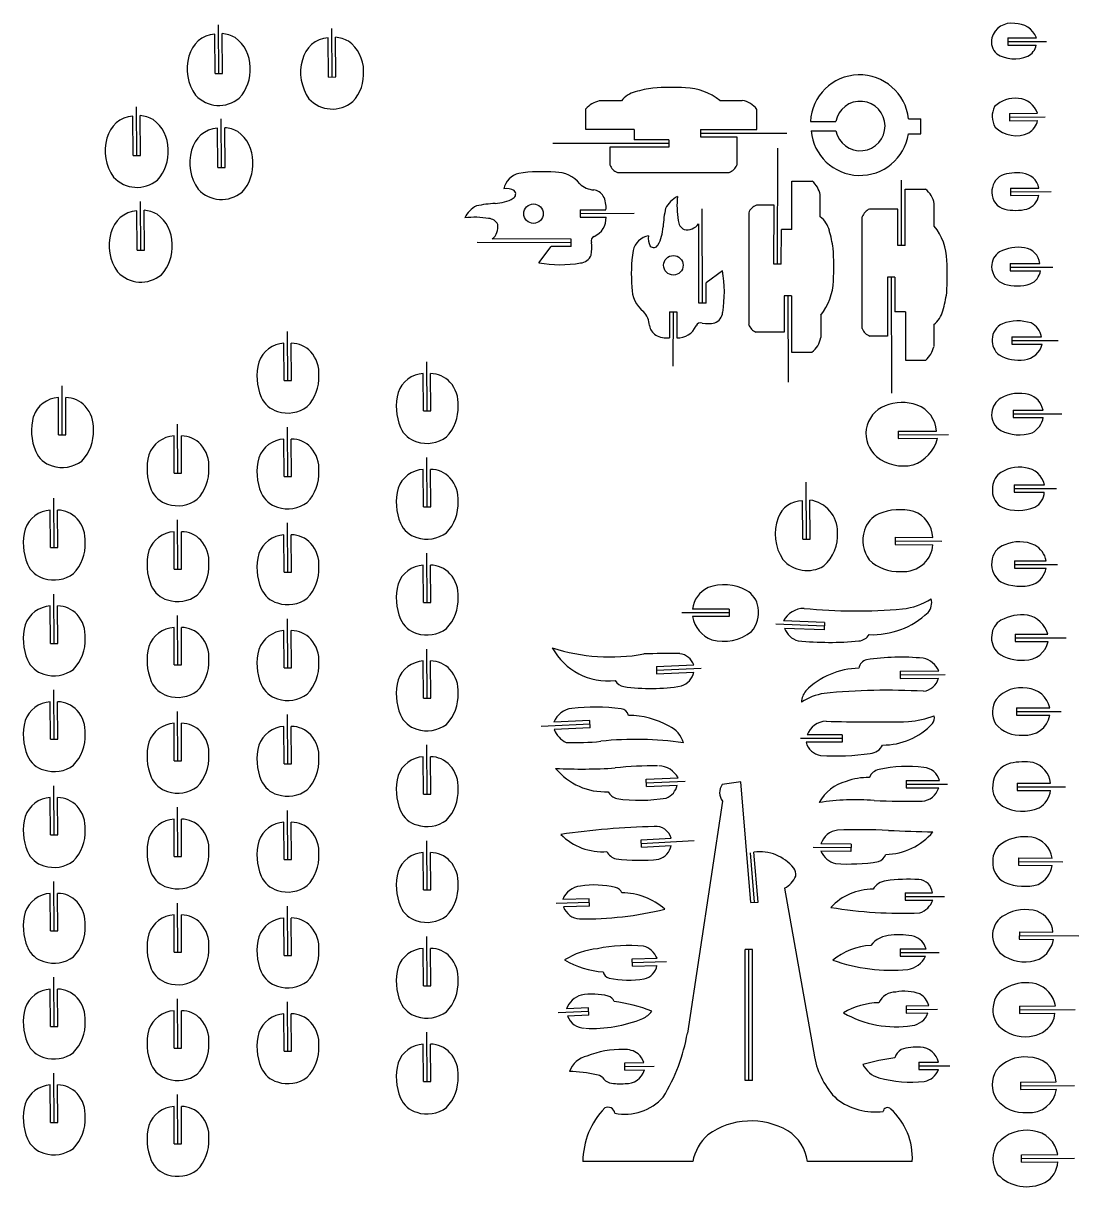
# Model space of a CAD drawing. Extents: x -2175 to 317, y -52 to 884.
# Drawn here: x -2175 to -1550, y -48 to 641 of the extents above; entities that cross this region are included whole.
import ezdxf

# ---------------------------------------------------------------- set-up
doc = ezdxf.new("R2010")
doc.units = 0
doc.header["$MEASUREMENT"] = 0
doc.layers.add('1', color=7, linetype='Continuous')
doc.layers.add('TRACE', color=7, linetype='Continuous')

msp = doc.modelspace()

# ---------------------------------------------------------------- linework, layer by layer
at = {"layer": '1', "color": 12, "linetype": 'Continuous'}
for p, q in [((-2061.87, 611.06), (-2062.02, 634.32)), ((-2059.7, 611.07), (-2059.89, 639.87)), ((-2057.53, 611.09), (-2057.68, 634.63)), ((-1992.53, 608.93), (-1992.72, 637.73)), ((-1994.7, 608.92), (-1994.85, 632.18)), ((-1990.36, 608.95), (-1990.51, 632.49)), ((-1592.29, 632.14), (-1575.39, 632.2)), ((-1592.29, 632.14), (-1592.27, 627.8)), ((-1592.28, 629.97), (-1569.35, 630.05)), ((-1592.27, 627.8), (-1575.46, 627.86)), ((-2061.87, 611.06), (-2057.53, 611.09)), ((-1994.7, 608.92), (-1990.36, 608.95)), ((-2108.25, 562.52), (-2108.44, 591.32)), ((-2106.08, 562.54), (-2106.23, 586.08)), ((-1591.35, 587.37), (-1574.83, 587.44)), ((-1591.35, 587.37), (-1591.33, 583.03)), ((-2110.42, 562.51), (-2110.57, 585.77)), ((-2058.11, 555.36), (-2058.29, 584.15)), ((-1591.34, 585.2), (-1570.16, 585.3)), ((-1591.33, 583.03), (-1574.69, 583.1)), ((-2060.28, 555.35), (-2060.43, 578.61)), ((-2055.94, 555.37), (-2056.09, 578.92)), ((-1774.34, 577.8), (-1740.93, 577.84)), ((-1774.34, 575.63), (-1723.21, 575.68)), ((-1774.34, 573.46), (-1752.76, 573.48)), ((-1793.06, 569.53), (-1861.87, 569.62)), ((-1793.06, 567.36), (-1828.03, 567.4)), ((-1793.06, 571.7), (-1813.69, 571.73)), ((-1728.67, 498.03), (-1728.59, 566.84)), ((-2110.42, 562.51), (-2106.08, 562.54)), ((-2060.28, 555.35), (-2055.94, 555.37)), ((-1655.32, 509.16), (-1655.28, 547.88)), ((-1653.15, 509.16), (-1653.12, 542.57)), ((-1590.82, 543.18), (-1574, 543.19)), ((-1590.82, 543.18), (-1590.82, 538.84)), ((-1590.82, 541.01), (-1566.66, 541.03)), ((-1590.82, 538.84), (-1573.88, 538.85)), ((-2105.86, 506.41), (-2106.05, 535.2)), ((-1773.13, 475.03), (-1773.3, 530.77)), ((-1730.84, 498.03), (-1730.8, 533)), ((-1657.49, 509.16), (-1657.47, 530.74)), ((-2108.03, 506.4), (-2108.18, 529.66)), ((-2103.69, 506.42), (-2103.85, 529.97)), ((-1845.62, 530.2), (-1830.33, 530.28)), ((-1845.61, 528.03), (-1813.56, 528.21)), ((-1845.61, 525.86), (-1830.3, 525.94)), ((-1775.3, 475.02), (-1775.44, 521.89)), ((-1726.5, 498.03), (-1726.48, 518.66)), ((-1850.89, 510.67), (-1906.63, 510.85)), ((-1850.88, 512.84), (-1897.75, 512.99)), ((-2108.03, 506.4), (-2103.69, 506.42)), ((-1850.89, 508.5), (-1862.88, 508.54)), ((-1653.15, 509.16), (-1657.49, 509.16)), ((-1726.5, 498.03), (-1730.84, 498.03)), ((-1590.96, 498.48), (-1573.38, 498.48)), ((-1590.96, 498.48), (-1590.96, 494.14)), ((-1590.96, 496.31), (-1565.6, 496.31)), ((-1659.25, 490.44), (-1663.59, 490.44)), ((-1663.59, 490.44), (-1663.55, 455.47)), ((-1661.42, 490.44), (-1661.33, 421.62)), ((-1659.25, 490.44), (-1659.23, 469.81)), ((-1590.96, 494.14), (-1573.02, 494.14)), ((-1770.96, 475.03), (-1770.99, 487.01)), ((-1720.4, 479.31), (-1724.74, 479.31)), ((-1724.74, 479.31), (-1724.72, 457.73)), ((-1722.57, 479.31), (-1722.52, 428.18)), ((-1720.4, 479.31), (-1720.37, 445.9)), ((-1792.65, 469.76), (-1792.74, 454.46)), ((-1792.65, 469.75), (-1788.31, 469.75)), ((-1790.48, 469.75), (-1790.66, 437.7)), ((-1788.31, 469.75), (-1788.4, 454.43)), ((-1770.96, 475.03), (-1775.3, 475.03)), ((-2018.78, 429.11), (-2018.89, 458.27)), ((-1589.97, 454.99), (-1572.46, 455.02)), ((-1589.97, 454.99), (-1589.96, 450.65)), ((-2020.95, 429.11), (-2021.03, 451.25)), ((-2016.61, 429.11), (-2016.69, 451.24)), ((-1589.96, 452.82), (-1562.61, 452.86)), ((-1589.96, 450.65), (-1572.08, 450.68)), ((-1936.33, 411.14), (-1936.43, 440.29)), ((-2020.95, 429.11), (-2016.61, 429.11)), ((-1938.5, 411.14), (-1938.58, 433.27)), ((-1934.16, 411.14), (-1934.24, 433.26)), ((-2152.32, 396.9), (-2152.43, 426.05)), ((-2154.49, 396.9), (-2154.57, 419.03)), ((-2150.15, 396.9), (-2150.23, 419.02)), ((-1938.5, 411.14), (-1934.16, 411.14)), ((-1589.24, 411.58), (-1571.48, 411.62)), ((-1589.24, 411.58), (-1589.23, 407.24)), ((-1589.24, 409.41), (-1560.4, 409.47)), ((-1589.23, 407.24), (-1571.33, 407.28)), ((-2083.91, 374.19), (-2084.02, 403.35)), ((-2018.78, 372.36), (-2018.89, 401.52)), ((-2154.49, 396.9), (-2150.15, 396.9)), ((-2086.08, 374.19), (-2086.16, 396.32)), ((-2081.74, 374.19), (-2081.82, 396.32)), ((-2020.95, 372.36), (-2021.03, 394.5)), ((-2016.61, 372.36), (-2016.69, 394.49)), ((-1657.37, 399.12), (-1634.58, 399.23)), ((-1657.37, 399.12), (-1657.35, 394.78)), ((-1657.36, 396.95), (-1627.57, 397.1)), ((-1657.35, 394.78), (-1634.02, 394.9)), ((-1936.33, 354.39), (-1936.43, 383.54)), ((-2086.08, 374.19), (-2081.74, 374.19)), ((-2020.95, 372.36), (-2016.61, 372.36)), ((-1938.5, 354.39), (-1938.58, 376.52)), ((-1934.16, 354.39), (-1934.24, 376.51)), ((-1711.62, 335.13), (-1711.79, 368.97)), ((-1588.5, 367.39), (-1570.54, 367.43)), ((-1588.5, 367.39), (-1588.49, 363.05)), ((-2157.2, 330.2), (-2157.3, 359.36)), ((-1588.49, 365.22), (-1563.52, 365.27)), ((-1588.49, 363.05), (-1570.74, 363.09)), ((-2159.37, 330.2), (-2159.45, 352.33)), ((-2155.03, 330.2), (-2155.11, 352.33)), ((-1938.5, 354.39), (-1934.16, 354.39)), ((-1713.79, 335.12), (-1713.9, 357.85)), ((-1709.45, 335.15), (-1709.57, 358.35)), ((-2083.91, 317.44), (-2084.02, 346.6)), ((-2018.78, 315.62), (-2018.89, 344.77)), ((-2086.08, 317.44), (-2086.16, 339.57)), ((-2081.74, 317.44), (-2081.82, 339.57)), ((-2020.95, 315.62), (-2021.03, 337.75)), ((-2016.61, 315.62), (-2016.69, 337.74)), ((-1713.79, 335.12), (-1709.45, 335.15)), ((-1658.97, 336.29), (-1658.98, 331.95)), ((-1658.98, 331.95), (-1636.85, 331.9)), ((-1658.97, 336.29), (-1636.82, 336.24)), ((-1658.97, 334.12), (-1631.41, 334.06)), ((-2159.37, 330.2), (-2155.03, 330.2)), ((-1936.33, 297.64), (-1936.43, 326.79)), ((-2086.08, 317.44), (-2081.74, 317.44)), ((-1938.5, 297.64), (-1938.58, 319.77)), ((-1934.16, 297.64), (-1934.24, 319.76)), ((-1588.37, 322.35), (-1569.62, 322.33)), ((-1588.37, 322.35), (-1588.37, 318.01)), ((-1588.37, 320.18), (-1562.93, 320.16)), ((-1588.37, 318.01), (-1569.63, 317.99)), ((-2020.95, 315.62), (-2016.61, 315.62)), ((-2157.2, 273.45), (-2157.3, 302.61)), ((-1938.5, 297.64), (-1934.16, 297.64)), ((-2159.37, 273.45), (-2159.45, 295.58)), ((-2155.03, 273.45), (-2155.11, 295.58)), ((-2083.91, 260.69), (-2084.02, 289.85)), ((-1757.39, 291.48), (-1785.37, 291.53)), ((-1757.39, 293.65), (-1779.12, 293.69)), ((-1757.39, 293.65), (-1757.4, 289.31)), ((-2086.08, 260.69), (-2086.16, 282.82)), ((-2081.74, 260.69), (-2081.82, 282.82)), ((-2018.78, 258.87), (-2018.89, 288.02)), ((-1757.4, 289.31), (-1779.11, 289.35)), ((-1700.99, 283.53), (-1729.78, 284.73)), ((-1700.89, 285.7), (-1725.11, 286.7)), ((-1700.89, 285.7), (-1701.08, 281.36)), ((-2020.95, 258.87), (-2021.03, 281)), ((-2016.61, 258.87), (-2016.69, 280.99)), ((-1701.08, 281.36), (-1724.54, 282.34)), ((-1587.98, 278.95), (-1568.7, 278.93)), ((-1587.98, 278.95), (-1587.98, 274.61)), ((-1587.98, 276.78), (-1557.7, 276.75)), ((-2159.37, 273.45), (-2155.03, 273.45)), ((-1936.33, 240.89), (-1936.43, 270.04)), ((-1587.98, 274.61), (-1568.48, 274.59)), ((-1938.5, 240.89), (-1938.58, 263.02)), ((-1934.16, 240.89), (-1934.24, 263.01)), ((-2086.08, 260.69), (-2081.74, 260.69)), ((-2020.95, 258.87), (-2016.61, 258.87)), ((-1800.51, 259.8), (-1778.39, 260.67)), ((-1800.51, 259.8), (-1800.34, 255.46)), ((-1800.42, 257.63), (-1774.01, 258.66)), ((-1800.34, 255.46), (-1778.21, 256.33)), ((-1656.09, 257.06), (-1633.18, 257.12)), ((-1656.09, 257.06), (-1656.08, 252.72)), ((-1656.09, 254.89), (-1629.4, 254.96)), ((-1656.08, 252.72), (-1633.35, 252.78)), ((-2157.2, 216.7), (-2157.3, 245.86)), ((-2159.37, 216.7), (-2159.45, 238.83)), ((-2155.03, 216.7), (-2155.11, 238.83)), ((-1938.5, 240.89), (-1934.16, 240.89)), ((-1587.17, 235.25), (-1567.47, 235.24)), ((-1587.17, 235.25), (-1587.17, 230.91)), ((-2083.91, 203.94), (-2084.02, 233.1)), ((-2018.78, 202.12), (-2018.89, 231.27)), ((-1839.87, 227.71), (-1861.18, 226.69)), ((-1839.66, 223.37), (-1839.87, 227.71)), ((-1587.17, 233.08), (-1560.83, 233.07)), ((-1587.17, 230.91), (-1567.46, 230.9)), ((-2086.08, 203.94), (-2086.16, 226.07)), ((-2081.74, 203.94), (-2081.82, 226.07)), ((-2020.95, 202.12), (-2021.03, 224.25)), ((-2016.61, 202.12), (-2016.69, 224.24)), ((-1839.77, 225.54), (-1868.65, 224.16)), ((-1839.66, 223.37), (-1860.93, 222.36)), ((-2159.37, 216.7), (-2155.03, 216.7)), ((-1690.52, 217), (-1715.09, 217.04)), ((-1690.53, 214.83), (-1711.76, 214.86)), ((-1690.52, 219.17), (-1711.21, 219.2)), ((-1690.52, 219.17), (-1690.53, 214.83)), ((-1936.33, 184.14), (-1936.43, 213.29)), ((-2086.08, 203.94), (-2081.74, 203.94)), ((-2020.95, 202.12), (-2016.61, 202.12)), ((-1938.5, 184.14), (-1938.58, 206.27)), ((-1934.16, 184.14), (-1934.24, 206.26)), ((-1806.59, 192.99), (-1787.58, 193.76)), ((-1806.42, 188.65), (-1806.59, 192.99)), ((-2157.2, 159.95), (-2157.3, 189.11)), ((-1806.51, 190.82), (-1783.53, 191.75)), ((-1806.42, 188.65), (-1788.14, 189.39)), ((-1744.61, 119.87), (-1750.45, 191.44)), ((-1652.59, 192.12), (-1632.8, 192.12)), ((-1652.59, 192.12), (-1652.59, 187.78)), ((-1652.59, 189.95), (-1628.02, 189.95)), ((-1652.59, 187.78), (-1633.26, 187.78)), ((-1586.78, 190.57), (-1566.97, 190.58)), ((-1586.78, 190.57), (-1586.78, 186.23)), ((-1586.78, 188.4), (-1558.09, 188.42)), ((-1586.78, 186.23), (-1567, 186.24)), ((-2159.37, 159.95), (-2159.45, 182.08)), ((-2155.03, 159.95), (-2155.11, 182.08)), ((-1938.5, 184.14), (-1934.16, 184.14)), ((-2083.91, 147.19), (-2084.02, 176.35)), ((-2018.78, 145.37), (-2018.89, 174.52)), ((-2086.08, 147.19), (-2086.16, 169.32)), ((-2081.74, 147.19), (-2081.82, 169.32)), ((-2020.95, 145.37), (-2021.03, 167.5)), ((-2016.61, 145.37), (-2016.69, 167.49)), ((-2159.37, 159.95), (-2155.03, 159.95)), ((-1936.33, 127.39), (-1936.43, 156.54)), ((-1809.57, 156.96), (-1791.74, 158.01)), ((-1809.32, 152.62), (-1809.57, 156.96)), ((-1809.44, 154.79), (-1778.02, 156.65)), ((-1809.32, 152.62), (-1791.65, 153.67)), ((-1685.22, 152.32), (-1707.67, 152.54)), ((-1685.2, 154.49), (-1703.05, 154.66)), ((-1685.2, 154.49), (-1685.24, 150.15)), ((-2086.08, 147.19), (-2081.74, 147.19)), ((-2020.95, 145.37), (-2016.61, 145.37)), ((-1938.5, 127.39), (-1938.58, 149.52)), ((-1934.16, 127.39), (-1934.24, 149.51)), ((-1740.29, 120.22), (-1742.7, 149.79)), ((-1685.24, 150.15), (-1703, 150.32)), ((-1586, 146.38), (-1586.04, 142.04)), ((-1586, 146.38), (-1566.14, 146.19)), ((-1586.04, 142.04), (-1566.09, 141.85)), ((-1586.02, 144.21), (-1559.68, 143.97)), ((-2157.2, 103.2), (-2157.3, 132.36)), ((-2159.37, 103.2), (-2159.45, 125.33)), ((-2155.03, 103.2), (-2155.11, 125.33)), ((-1938.5, 127.39), (-1934.16, 127.39)), ((-1653.06, 125.73), (-1637.04, 125.74)), ((-1653.06, 125.73), (-1653.05, 121.39)), ((-2083.91, 90.44), (-2084.02, 119.6)), ((-2018.78, 88.62), (-2018.89, 117.77)), ((-1840.21, 119.87), (-1859.81, 119.37)), ((-1840.27, 122.04), (-1855.97, 121.64)), ((-1840.16, 117.7), (-1855.47, 117.31)), ((-1840.16, 117.7), (-1840.27, 122.04)), ((-1744.61, 119.87), (-1740.29, 120.22)), ((-1653.05, 123.56), (-1629.81, 123.58)), ((-1653.05, 121.39), (-1636.85, 121.4)), ((-2086.08, 90.44), (-2086.16, 112.58)), ((-2081.74, 90.44), (-2081.82, 112.57)), ((-2020.95, 88.62), (-2021.03, 110.75)), ((-2016.61, 88.62), (-2016.69, 110.74)), ((-2159.37, 103.2), (-2155.03, 103.2)), ((-1936.33, 70.64), (-1936.43, 99.79)), ((-1585.52, 102.57), (-1585.56, 98.23)), ((-1585.56, 98.23), (-1565.37, 98.06)), ((-1585.54, 100.4), (-1550.35, 100.1)), ((-1585.52, 102.57), (-1565.62, 102.4)), ((-2086.08, 90.44), (-2081.74, 90.44)), ((-1938.5, 70.64), (-1938.58, 92.77)), ((-1934.16, 70.64), (-1934.24, 92.76)), ((-1747.86, 14.57), (-1747.86, 92.16)), ((-1743.52, 92.16), (-1747.86, 92.16)), ((-1743.52, 14.57), (-1743.52, 92.16)), ((-1656.03, 92.5), (-1640.8, 92.48)), ((-1656.03, 92.5), (-1656.03, 88.16)), ((-1656.03, 90.33), (-1632.99, 90.3)), ((-2020.95, 88.62), (-2016.61, 88.62)), ((-1814.82, 86.57), (-1800.11, 86.96)), ((-1814.7, 82.23), (-1814.82, 86.57)), ((-1814.76, 84.4), (-1794.41, 84.94)), ((-1656.03, 88.16), (-1641.14, 88.14)), ((-1814.7, 82.23), (-1800.14, 82.61)), ((-2157.2, 46.45), (-2157.3, 75.61)), ((-1938.5, 70.64), (-1934.16, 70.64)), ((-2159.37, 46.45), (-2159.45, 68.58)), ((-2155.03, 46.45), (-2155.11, 68.58)), ((-2083.91, 33.69), (-2084.02, 62.85)), ((-2086.08, 33.69), (-2086.16, 55.83)), ((-2081.74, 33.69), (-2081.82, 55.82)), ((-2018.78, 31.87), (-2018.89, 61.02)), ((-1840.51, 55.37), (-1858.68, 54.56)), ((-1840.61, 57.54), (-1853.71, 56.95)), ((-1840.41, 53.21), (-1840.61, 57.54)), ((-1652.59, 58.8), (-1639.09, 58.86)), ((-1652.59, 58.8), (-1652.57, 54.46)), ((-1652.58, 56.63), (-1634.05, 56.71)), ((-1585.34, 58.61), (-1564.1, 58.64)), ((-1585.34, 58.61), (-1585.34, 54.27)), ((-1585.34, 56.44), (-1552.38, 56.48)), ((-2020.95, 31.87), (-2021.03, 54)), ((-2016.61, 31.87), (-2016.69, 53.99)), ((-1840.41, 53.21), (-1853.07, 52.64)), ((-1652.57, 54.46), (-1639.68, 54.51)), ((-1585.34, 54.27), (-1564.58, 54.3)), ((-2159.37, 46.45), (-2155.03, 46.45)), ((-1936.33, 13.89), (-1936.43, 43.04)), ((-1938.5, 13.89), (-1938.58, 36.02)), ((-1934.16, 13.89), (-1934.24, 36.01)), ((-2086.08, 33.69), (-2081.74, 33.69)), ((-2020.95, 31.87), (-2016.61, 31.87)), ((-1819.1, 25.02), (-1807.97, 25.05)), ((-1819.09, 20.68), (-1819.1, 25.02)), ((-1819.09, 22.85), (-1801.73, 22.89)), ((-1819.09, 20.68), (-1807.53, 20.71)), ((-1645.01, 25.27), (-1633.34, 25.31)), ((-1645.01, 25.27), (-1645, 20.93)), ((-1645.01, 23.1), (-1626.77, 23.16)), ((-1645, 20.93), (-1633.45, 20.97)), ((-2157.2, -10.3), (-2157.3, 18.86)), ((-1743.52, 14.57), (-1747.86, 14.57)), ((-2159.37, -10.3), (-2159.45, 11.83)), ((-2155.03, -10.3), (-2155.11, 11.83)), ((-1584.85, 13.58), (-1563.65, 13.67)), ((-1584.85, 13.58), (-1584.83, 9.24)), ((-1584.84, 11.41), (-1552.8, 11.54)), ((-1584.83, 9.24), (-1563.45, 9.33)), ((-2083.91, -23.06), (-2084.02, 6.1)), ((-2086.08, -23.06), (-2086.16, -0.92)), ((-2081.74, -23.06), (-2081.82, -0.93)), ((-2159.37, -10.3), (-2155.03, -10.3)), ((-2086.08, -23.06), (-2081.74, -23.06)), ((-1584.21, -29.47), (-1562.75, -29.4)), ((-1584.2, -33.81), (-1584.21, -29.47)), ((-1584.21, -31.64), (-1552.88, -31.54)), ((-1584.2, -33.81), (-1562.81, -33.74))]:
    msp.add_line(p, q, dxfattribs=at)
at = {"layer": '1', "color": 3, "linetype": 'Continuous'}
for p, q in [((-2056.83, 634.55), (-2056.83, 634.55)), ((-2105.38, 586), (-2105.38, 586)), ((-2055.24, 578.84), (-2055.24, 578.84)), ((-1720.29, 518.66), (-1720.29, 547.2)), ((-1720.29, 547.2), (-1708.14, 547.2)), ((-1655.28, 547.88), (-1655.28, 547.88)), ((-1703.44, 526.21), (-1703.44, 539.27)), ((-1653.12, 542.57), (-1641.18, 542.57)), ((-1730.8, 533), (-1741.23, 533)), ((-1657.47, 530.74), (-1674.26, 530.74)), ((-1635.92, 520.62), (-1635.92, 533.88)), ((-2102.99, 529.89), (-2102.99, 529.89)), ((-1745.82, 528.5), (-1745.82, 462.34)), ((-1678.57, 459.97), (-1678.57, 526.13)), ((-1720.29, 518.66), (-1726.48, 518.66)), ((-1761.41, 494.2), (-1770.99, 487.01)), ((-1653.04, 469.81), (-1659.23, 469.81)), ((-1653.04, 469.81), (-1653.04, 441.27)), ((-1703.17, 467.85), (-1703.17, 454.59)), ((-1636.19, 462.26), (-1636.19, 449.2)), ((-1724.72, 457.73), (-1741.51, 457.73)), ((-1663.55, 455.47), (-1673.97, 455.47)), ((-1793.52, 454.41), (-1793.52, 454.41)), ((-1720.37, 445.9), (-1708.43, 445.9)), ((-1653.04, 441.27), (-1640.89, 441.27)), ((-1636.88, 331.22), (-1636.88, 331.22)), ((-1750.45, 191.44), (-1761.47, 189.76)), ((-1761.32, 179.96), (-1782.1, 42.61)), ((-1742.45, 120.04), (-1744.84, 149.42)), ((-1742.28, 149.84), (-1742.28, 149.84)), ((-1724.52, 128.41), (-1706.86, 28.5)), ((-1745.69, 14.57), (-1745.69, 92.16)), ((-1718.11, 92.16), (-1718.11, 92.16)), ((-1778.95, -33.55), (-1844.01, -33.55)), ((-1648.91, -33.55), (-1710.96, -33.55))]:
    msp.add_line(p, q, dxfattribs=at)
msp.add_circle((-1790.42, 497.41), 5.76, dxfattribs=at)
for centre, radius, start, end in [((-2060.8, 617.38), 16.98, 94.13365, 166.77615), ((-2058.95, 616.77), 17.91, 60.07136, 85.95712), ((-2062.84, 614.68), 21.79, 0.11681, 53.90852), ((-2051.3, 613.81), 27.08, 164.00211, 215.19978), ((-2065.59, 613.11), 24.58, 317.42171, 3.77364), ((-2059.55, 610.96), 18.85, 222.60789, 309.79761), ((-2107.5, 568.22), 17.91, 60.07136, 85.95712), ((-2109.35, 568.83), 16.98, 94.13365, 166.77615), ((-2111.4, 566.13), 21.79, 0.11681, 53.90852), ((-2099.85, 565.26), 27.08, 164.00211, 215.19978), ((-2059.2, 561.67), 16.98, 94.13365, 166.77615), ((-2057.35, 561.05), 17.91, 60.07136, 85.95712), ((-2061.25, 558.97), 21.79, 0.11681, 53.90852), ((-2114.14, 564.56), 24.58, 317.42171, 3.77364), ((-2049.71, 558.09), 27.08, 164.00211, 215.19978), ((-2063.99, 557.39), 24.58, 317.42171, 3.77364), ((-2108.1, 562.41), 18.85, 222.60789, 309.79761), ((-1717.79, 536.13), 14.69, 12.34898, 48.93834), ((-2057.96, 555.25), 18.85, 222.60789, 309.79761), ((-1780.43, 523.33), 16.6, 117.07085, 151.91138), ((-1736.04, 532.54), 52.25, 173.87098, 189.45647), ((-1649.16, 531.79), 13.41, 8.94521, 53.46894), ((-1703.24, 513.3), 93.56, 168.9995, 175.81122), ((-1738.78, 525.9), 7.51, 109.02389, 159.71901), ((-1670.57, 522.98), 8.6, 115.39321, 158.51928), ((-2106.96, 512.72), 16.98, 94.13365, 166.77615), ((-2105.11, 512.1), 17.91, 60.07136, 85.95712), ((-2109.01, 510.02), 21.79, 0.11681, 53.90852), ((-1781.17, 524.25), 6.41, 182.61966, 242.7248), ((-1712.98, 514.1), 15.42, 14.4959, 51.75492), ((-1819.43, 520.7), 22.89, 330.33505, 358.58567), ((-1782.61, 527.59), 9.16, 260.58592, 321.50462), ((-1783.28, 493.99), 88.53, 8.75129, 15.71171), ((-1662.73, 499.16), 34.35, 1.80388, 38.66896), ((-2097.46, 509.14), 27.08, 164.00211, 215.19978), ((-2111.75, 508.45), 24.58, 317.42171, 3.77364), ((-1802.74, 503.28), 11.9, 101.49487, 166.16685), ((-1795.83, 513.22), 9.44, 169.47456, 208.17628), ((-1718.31, 492.03), 97.02, 171.64257, 184.47446), ((-1802.09, 510.92), 2.99, 226.45763, 328.65506), ((-1857.68, 496.82), 162.25, 356.96417, 3.76065), ((-1790.42, 491.65), 162.25, 356.23935, 3.03583), ((-2105.71, 506.3), 18.85, 222.60789, 309.79761), ((-1829.84, 481.36), 69.63, 350.2051, 10.62518), ((-1795.97, 484.62), 19.06, 180.47441, 230.31143), ((-1729.98, 489.31), 34.35, 321.33104, 358.19612), ((-1716.03, 494.48), 88.53, 344.28828, 351.24871), ((-1817.05, 461.18), 12.5, 2.30495, 44.55243), ((-1768.8, 470.31), 7.61, 292.29111, 353.9691), ((-1645.73, 474.36), 15.42, 308.24508, 345.5041), ((-1774.33, 460.32), 2.94, 70.46036, 155.35979), ((-1770.12, 483.15), 20.32, 260.86636, 281.96249), ((-1737.83, 465.49), 8.6, 201.48072, 244.60679), ((-1796.46, 462.99), 8.2, 189.15313, 237.35561), ((-1794.05, 469.14), 14.74, 242.36171, 275.11036), ((-1787.69, 465.98), 11.57, 266.48384, 337.41699), ((-1671.52, 462.57), 7.51, 200.28099, 250.97611), ((-2020.07, 434.41), 16.86, 93.26619, 160.33399), ((-2016.65, 435.76), 15.48, 42.18741, 90.14138), ((-1716.42, 456.67), 13.41, 306.53106, 351.05479), ((-1650.53, 452.34), 14.69, 311.06166, 347.65102), ((-2018.98, 433.63), 18.63, 355.35423, 42.2341), ((-2004.58, 431.8), 32.45, 165.20385, 202.68653), ((-2024.78, 430.74), 24.41, 315.68528, 3.25267), ((-1937.62, 416.43), 16.86, 93.26619, 160.33399), ((-1934.2, 417.78), 15.48, 42.18741, 90.14138), ((-1936.52, 415.66), 18.63, 355.35423, 42.2341), ((-1922.12, 413.82), 32.45, 165.20385, 202.68653), ((-2153.61, 402.19), 16.86, 93.26619, 160.33399), ((-2150.19, 403.54), 15.48, 42.18741, 90.14138), ((-2152.52, 401.42), 18.63, 355.35423, 42.2341), ((-2020.87, 425.19), 14.87, 203.39379, 254.53552), ((-2018.78, 428.98), 19.11, 251.54115, 306.85554), ((-1942.33, 412.76), 24.41, 315.68528, 3.25267), ((-2138.12, 399.58), 32.45, 165.20385, 202.68653), ((-2158.32, 398.52), 24.41, 315.68528, 3.25267), ((-1938.41, 407.21), 14.87, 203.39379, 254.53552), ((-2085.2, 379.49), 16.86, 93.26619, 160.33399), ((-2081.79, 380.84), 15.48, 42.18741, 90.14138), ((-2020.07, 377.66), 16.86, 93.26619, 160.33399), ((-2016.65, 379.01), 15.48, 42.18741, 90.14138), ((-1936.33, 411), 19.11, 251.54115, 306.85554), ((-2154.41, 392.97), 14.87, 203.39379, 254.53552), ((-2084.11, 378.71), 18.63, 355.35423, 42.2341), ((-2018.98, 376.89), 18.63, 355.35423, 42.2341), ((-2152.32, 396.76), 19.11, 251.54115, 306.85554), ((-2069.71, 376.87), 32.45, 165.20385, 202.68653), ((-2004.58, 375.05), 32.45, 165.20385, 202.68653), ((-2089.91, 375.82), 24.41, 315.68528, 3.25267), ((-2024.78, 373.99), 24.41, 315.68528, 3.25267), ((-1937.62, 359.68), 16.86, 93.26619, 160.33399), ((-1934.2, 361.03), 15.48, 42.18741, 90.14138), ((-1922.12, 357.07), 32.45, 165.20385, 202.68653), ((-1936.52, 358.91), 18.63, 355.35423, 42.2341), ((-2086, 370.26), 14.87, 203.39379, 254.53552), ((-2083.91, 374.06), 19.11, 251.54115, 306.85554), ((-2020.87, 368.44), 14.87, 203.39379, 254.53552), ((-2158.49, 335.5), 16.86, 93.26619, 160.33399), ((-2155.07, 336.85), 15.48, 42.18741, 90.14138), ((-2018.78, 372.23), 19.11, 251.54115, 306.85554), ((-1942.33, 356.01), 24.41, 315.68528, 3.25267), ((-1656.29, 320.18), 32.45, 75.20385, 112.68653), ((-1653.68, 335.68), 16.86, 1.91892, 70.33399), ((-2157.4, 334.72), 18.63, 355.35423, 42.2341), ((-1662.9, 336.47), 14.87, 113.39379, 164.53552), ((-2142.99, 332.88), 32.45, 165.20385, 202.68653), ((-2085.2, 322.74), 16.86, 93.26619, 160.33399), ((-2081.79, 324.09), 15.48, 42.18741, 90.14138), ((-2020.07, 320.91), 16.86, 93.26619, 160.33399), ((-2016.65, 322.26), 15.48, 42.18741, 90.14138), ((-1938.41, 350.46), 14.87, 203.39379, 254.53552), ((-1936.33, 354.25), 19.11, 251.54115, 306.85554), ((-1659.11, 334.38), 19.11, 161.54115, 216.85554), ((-2163.2, 331.83), 24.41, 315.68528, 3.25267), ((-2084.11, 321.96), 18.63, 355.35423, 42.2341), ((-2018.98, 320.14), 18.63, 355.35423, 42.2341), ((-1652.32, 332.26), 15.48, 312.18741, 358.67507), ((-2069.71, 320.12), 32.45, 165.20385, 202.68653), ((-2004.58, 318.3), 32.45, 165.20385, 202.68653), ((-2159.28, 326.27), 14.87, 203.39379, 254.53552), ((-2089.91, 319.07), 24.41, 315.68528, 3.25267), ((-2024.78, 317.24), 24.41, 315.68528, 3.25267), ((-1937.62, 302.93), 16.86, 93.26619, 160.33399), ((-1934.2, 304.29), 15.48, 42.18741, 90.14138), ((-1657.35, 340.39), 24.41, 225.68528, 273.25267), ((-1654.45, 334.58), 18.63, 265.35423, 312.2341), ((-2157.2, 330.07), 19.11, 251.54115, 306.85554), ((-1936.52, 302.16), 18.63, 355.35423, 42.2341), ((-2086, 313.51), 14.87, 203.39379, 254.53552), ((-2020.87, 311.69), 14.87, 203.39379, 254.53552), ((-1922.12, 300.32), 32.45, 165.20385, 202.68653), ((-2083.91, 317.31), 19.11, 251.54115, 306.85554), ((-2018.78, 315.48), 19.11, 251.54115, 306.85554), ((-1942.33, 299.26), 24.41, 315.68528, 3.25267), ((-2158.49, 278.75), 16.86, 93.26619, 160.33399), ((-2155.07, 280.1), 15.48, 42.18741, 90.14138), ((-2157.4, 277.97), 18.63, 355.35423, 42.2341), ((-2142.99, 276.13), 32.45, 165.20385, 202.68653), ((-2085.2, 265.99), 16.86, 93.26619, 160.33399), ((-2081.79, 267.34), 15.48, 42.18741, 90.14138), ((-1938.41, 293.71), 14.87, 203.39379, 254.53552), ((-2163.2, 275.08), 24.41, 315.68528, 3.25267), ((-2084.11, 265.21), 18.63, 355.35423, 42.2341), ((-2020.07, 264.16), 16.86, 93.26619, 160.33399), ((-2016.65, 265.51), 15.48, 42.18741, 90.14138), ((-2018.98, 263.39), 18.63, 355.35423, 42.2341), ((-1936.33, 297.5), 19.11, 251.54115, 306.85554), ((-2069.71, 263.37), 32.45, 165.20385, 202.68653), ((-2004.58, 261.55), 32.45, 165.20385, 202.68653), ((-2159.28, 269.52), 14.87, 203.39379, 254.53552), ((-2089.91, 262.32), 24.41, 315.68528, 3.25267), ((-1937.62, 246.18), 16.86, 93.26619, 160.33399), ((-1934.2, 247.54), 15.48, 42.18741, 90.14138), ((-2157.2, 273.32), 19.11, 251.54115, 306.85554), ((-2024.78, 260.49), 24.41, 315.68528, 3.25267), ((-1936.52, 245.41), 18.63, 355.35423, 42.2341), ((-2086, 256.76), 14.87, 203.39379, 254.53552), ((-2020.87, 254.94), 14.87, 203.39379, 254.53552), ((-1922.12, 243.57), 32.45, 165.20385, 202.68653), ((-2083.91, 260.56), 19.11, 251.54115, 306.85554), ((-2018.78, 258.73), 19.11, 251.54115, 306.85554), ((-1942.33, 242.51), 24.41, 315.68528, 3.25267), ((-2158.49, 222), 16.86, 93.26619, 160.33399), ((-2155.07, 223.35), 15.48, 42.18741, 90.14138), ((-2142.99, 219.38), 32.45, 165.20385, 202.68653), ((-2157.4, 221.22), 18.63, 355.35423, 42.2341), ((-1938.41, 236.96), 14.87, 203.39379, 254.53552), ((-2085.2, 209.24), 16.86, 93.26619, 160.33399), ((-2081.79, 210.59), 15.48, 42.18741, 90.14138), ((-2084.11, 208.46), 18.63, 355.35423, 42.2341), ((-2020.07, 207.41), 16.86, 93.26619, 160.33399), ((-2016.65, 208.76), 15.48, 42.18741, 90.14138), ((-1936.33, 240.75), 19.11, 251.54115, 306.85554), ((-2163.2, 218.33), 24.41, 315.68528, 3.25267), ((-2069.71, 206.63), 32.45, 165.20385, 202.68653), ((-2018.98, 206.64), 18.63, 355.35423, 42.2341), ((-2159.28, 212.77), 14.87, 203.39379, 254.53552), ((-2089.91, 205.57), 24.41, 315.68528, 3.25267), ((-2004.58, 204.8), 32.45, 165.20385, 202.68653), ((-2157.2, 216.57), 19.11, 251.54115, 306.85554), ((-2024.78, 203.74), 24.41, 315.68528, 3.25267), ((-1937.62, 189.43), 16.86, 93.26619, 160.33399), ((-1934.2, 190.79), 15.48, 42.18741, 90.14138), ((-1936.52, 188.66), 18.63, 355.35423, 42.2341), ((-2086, 200.01), 14.87, 203.39379, 254.53552), ((-1922.12, 186.82), 32.45, 165.20385, 202.68653), ((-2083.91, 203.81), 19.11, 251.54115, 306.85554), ((-2020.87, 198.19), 14.87, 203.39379, 254.53552), ((-2018.78, 201.98), 19.11, 251.54115, 306.85554), ((-1942.33, 185.76), 24.41, 315.68528, 3.25267), ((-1755.02, 184.96), 8.04, 143.37488, 218.42311), ((-2158.49, 165.25), 16.86, 93.26619, 160.33399), ((-2155.07, 166.6), 15.48, 42.18741, 90.14138), ((-2157.4, 164.47), 18.63, 355.35423, 42.2341), ((-1938.41, 180.21), 14.87, 203.39379, 254.53552), ((-2142.99, 162.63), 32.45, 165.20385, 202.68653), ((-2085.2, 152.49), 16.86, 93.26619, 160.33399), ((-2081.79, 153.84), 15.48, 42.18741, 90.14138), ((-2020.07, 150.66), 16.86, 93.26619, 160.33399), ((-2016.65, 152.02), 15.48, 42.18741, 90.14138), ((-1936.33, 184), 19.11, 251.54115, 306.85554), ((-2163.2, 161.58), 24.41, 315.68528, 3.25267), ((-2084.11, 151.71), 18.63, 355.35423, 42.2341), ((-2018.98, 149.89), 18.63, 355.35423, 42.2341), ((-2069.71, 149.88), 32.45, 165.20385, 202.68653), ((-2004.58, 148.05), 32.45, 165.20385, 202.68653), ((-2159.28, 156.02), 14.87, 203.39379, 254.53552), ((-2089.91, 148.82), 24.41, 315.68528, 3.25267), ((-2024.78, 146.99), 24.41, 315.68528, 3.25267), ((-1937.62, 132.68), 16.86, 93.26619, 160.33399), ((-1934.2, 134.04), 15.48, 42.18741, 90.14138), ((-1739.4, 124), 26, 38.78776, 97.2754), ((-2157.2, 159.82), 19.11, 251.54115, 306.85554), ((-1922.12, 130.07), 32.45, 165.20385, 202.68653), ((-1936.52, 131.91), 18.63, 355.35423, 42.2341), ((-1723.5, 136.7), 5.65, 348.62481, 39.44768), ((-2086, 143.26), 14.87, 203.39379, 254.53552), ((-2083.91, 147.06), 19.11, 251.54115, 306.85554), ((-2020.87, 141.44), 14.87, 203.39379, 254.53552), ((-1731.88, 141.74), 15.22, 298.92167, 336.15132), ((-2158.49, 108.5), 16.86, 93.26619, 160.33399), ((-2155.07, 109.85), 15.48, 42.18741, 90.14138), ((-2018.78, 145.23), 19.11, 251.54115, 306.85554), ((-1942.33, 129.01), 24.41, 315.68528, 3.25267), ((-2157.4, 107.72), 18.63, 355.35423, 42.2341), ((-1938.41, 123.46), 14.87, 203.39379, 254.53552), ((-2142.99, 105.89), 32.45, 165.20385, 202.68653), ((-2085.2, 95.74), 16.86, 93.26619, 160.33399), ((-2081.79, 97.09), 15.48, 42.18741, 90.14138), ((-2020.07, 93.91), 16.86, 93.26619, 160.33399), ((-2016.65, 95.27), 15.48, 42.18741, 90.14138), ((-1936.33, 127.25), 19.11, 251.54115, 306.85554), ((-2163.2, 104.83), 24.41, 315.68528, 3.25267), ((-2084.11, 94.96), 18.63, 355.35423, 42.2341), ((-2018.98, 93.14), 18.63, 355.35423, 42.2341), ((-2069.71, 93.13), 32.45, 165.20385, 202.68653), ((-2004.58, 91.3), 32.45, 165.20385, 202.68653), ((-2159.28, 99.27), 14.87, 203.39379, 254.53552), ((-2089.91, 92.07), 24.41, 315.68528, 3.25267), ((-2024.78, 90.24), 24.41, 315.68528, 3.25267), ((-1937.62, 75.93), 16.86, 93.26619, 160.33399), ((-1934.2, 77.29), 15.48, 42.18741, 90.14138), ((-2157.2, 103.07), 19.11, 251.54115, 306.85554), ((-1936.52, 75.16), 18.63, 355.35423, 42.2341), ((-2086, 86.52), 14.87, 203.39379, 254.53552), ((-2020.87, 84.69), 14.87, 203.39379, 254.53552), ((-1922.12, 73.32), 32.45, 165.20385, 202.68653), ((-2083.91, 90.31), 19.11, 251.54115, 306.85554), ((-2018.78, 88.48), 19.11, 251.54115, 306.85554), ((-1942.33, 72.26), 24.41, 315.68528, 3.25267), ((-2158.49, 51.75), 16.86, 93.26619, 160.33399), ((-2155.07, 53.1), 15.48, 42.18741, 90.14138), ((-2157.4, 50.97), 18.63, 355.35423, 42.2341), ((-2142.99, 49.14), 32.45, 165.20385, 202.68653), ((-2085.2, 38.99), 16.86, 93.26619, 160.33399), ((-2081.79, 40.34), 15.48, 42.18741, 90.14138), ((-1938.41, 66.71), 14.87, 203.39379, 254.53552), ((-1936.33, 70.51), 19.11, 251.54115, 306.85554), ((-2163.2, 48.08), 24.41, 315.68528, 3.25267), ((-2084.11, 38.21), 18.63, 355.35423, 42.2341), ((-2020.07, 37.16), 16.86, 93.26619, 160.33399), ((-2016.65, 38.52), 15.48, 42.18741, 90.14138), ((-2018.98, 36.39), 18.63, 355.35423, 42.2341), ((-2069.71, 36.38), 32.45, 165.20385, 202.68653), ((-2004.58, 34.55), 32.45, 165.20385, 202.68653), ((-1888.04, 60.97), 107.51, 328.42625, 350.16657), ((-2159.28, 42.52), 14.87, 203.39379, 254.53552), ((-2089.91, 35.32), 24.41, 315.68528, 3.25267), ((-2024.78, 33.49), 24.41, 315.68528, 3.25267), ((-2157.2, 46.32), 19.11, 251.54115, 306.85554), ((-1659.75, 37.31), 47.93, 190.58718, 225.01733), ((-2086, 29.77), 14.87, 203.39379, 254.53552), ((-2020.87, 27.94), 14.87, 203.39379, 254.53552), ((-2083.91, 33.56), 19.11, 251.54115, 306.85554), ((-2018.78, 31.73), 19.11, 251.54115, 306.85554), ((-2158.49, -5), 16.86, 93.26619, 160.33399), ((-2155.07, -3.65), 15.48, 42.18741, 90.14138), ((-2142.99, -7.61), 32.45, 165.20385, 202.68653), ((-2157.4, -5.78), 18.63, 355.35423, 42.2341), ((-1819.1, 24.84), 30.33, 258.62915, 318.34281), ((-1670.31, 35.5), 39.67, 234.0017, 275.92332), ((-2085.2, -17.76), 16.86, 93.26619, 160.33399), ((-2081.79, -16.41), 15.48, 42.18741, 90.14138), ((-2084.11, -18.53), 18.63, 355.35423, 42.2341), ((-1798.48, -33.59), 45.53, 135.68339, 179.95797), ((-1829.19, -5.47), 4.14, 7.9855, 116.78844), ((-1663.63, -4.17), 2.6, 42.53112, 175.42277), ((-1688.01, -31.43), 39.15, 356.8841, 47.81586), ((-2163.2, -8.67), 24.41, 315.68528, 3.25267), ((-2069.71, -20.37), 32.45, 165.20385, 202.68653), ((-1744.47, -53.15), 43.69, 59.96073, 125.65356), ((-2159.28, -14.22), 14.87, 203.39379, 254.53552), ((-2089.91, -21.43), 24.41, 315.68528, 3.25267), ((-1750.41, -39.22), 29.1, 132.15578, 168.76816), ((-1736.56, -37.08), 25.84, 7.83404, 57.29565), ((-2157.2, -10.43), 19.11, 251.54115, 306.85554), ((-2086, -26.98), 14.87, 203.39379, 254.53552), ((-2083.91, -23.19), 19.11, 251.54115, 306.85554)]:
    msp.add_arc(centre, radius, start, end, dxfattribs=at)
at = {"layer": 'TRACE', "color": 3, "linetype": 'Continuous'}
for p, q in [((-1989.66, 632.41), (-1989.66, 632.41)), ((-1575.76, 633.04), (-1575.76, 633.04)), ((-1575.71, 626.91), (-1575.71, 626.91)), ((-1821.24, 594.77), (-1834.3, 594.77)), ((-1762.88, 595.04), (-1749.62, 595.04)), ((-1842.23, 577.91), (-1842.23, 590.07)), ((-1740.93, 577.84), (-1740.93, 589.77)), ((-1575.07, 588.16), (-1575.07, 588.16)), ((-1709.3, 582.52), (-1694.18, 582.52)), ((-1651.18, 584.16), (-1643.77, 584.16)), ((-1643.77, 575.23), (-1643.77, 584.16)), ((-1813.69, 577.91), (-1842.23, 577.91)), ((-1813.69, 577.91), (-1813.69, 571.73)), ((-1752.76, 573.48), (-1752.76, 556.69)), ((-1708.88, 577.07), (-1694.14, 577.08)), ((-1651.23, 575.23), (-1643.77, 575.23)), ((-1828.03, 567.4), (-1828.03, 556.98)), ((-1823.53, 552.38), (-1757.37, 552.38)), ((-1574.22, 544.14), (-1574.22, 544.14)), ((-1830.28, 531.07), (-1830.28, 531.07)), ((-1870.06, 498.95), (-1862.88, 508.54)), ((-1573.11, 493.55), (-1573.11, 493.55)), ((-1634.64, 400.02), (-1634.64, 400.02)), ((-1634.28, 393.95), (-1634.28, 393.95)), ((-1570.8, 368.31), (-1570.8, 368.31)), ((-1714.67, 357.84), (-1714.67, 357.84)), ((-1569.82, 323.21), (-1569.82, 323.21)), ((-1569.78, 317.28), (-1569.78, 317.28)), ((-1724.72, 287.4), (-1724.72, 287.4)), ((-1568.99, 279.84), (-1568.99, 279.84)), ((-1568.67, 273.79), (-1568.67, 273.79))]:
    msp.add_line(p, q, dxfattribs=at)
at = {"layer": 'TRACE', "color": 12, "linetype": 'Continuous'}
for p, q in [((-1774.34, 577.8), (-1774.34, 573.46)), ((-1793.06, 571.7), (-1793.06, 567.36)), ((-1845.61, 530.2), (-1845.61, 525.86)), ((-1850.89, 508.5), (-1850.89, 512.84)), ((-1778.62, 261.26), (-1778.62, 261.26)), ((-1778.48, 255.41), (-1778.48, 255.41)), ((-1633.52, 252.24), (-1633.52, 252.24)), ((-1711.49, 213.92), (-1711.49, 213.92)), ((-1710.86, 220.07), (-1710.86, 220.07)), ((-1788, 194.46), (-1788, 194.46)), ((-1788.35, 188.58), (-1788.35, 188.58)), ((-1567.08, 185.75), (-1567.08, 185.75)), ((-1637.15, 126.58), (-1637.15, 126.58)), ((-1855.73, 122.22), (-1855.73, 122.22)), ((-1855.18, 116.58), (-1855.18, 116.58)), ((-1565.46, 97.52), (-1565.46, 97.52)), ((-1641.03, 93.23), (-1641.03, 93.23)), ((-1641.51, 87.37), (-1641.51, 87.37)), ((-1800.26, 82.06), (-1800.26, 82.06)), ((-1853.49, 57.53), (-1853.49, 57.53)), ((-1564.21, 59.23), (-1564.21, 59.23)), ((-1640, 53.72), (-1640, 53.72)), ((-1564.61, 53.6), (-1564.61, 53.6)), ((-1938.5, 13.89), (-1934.16, 13.89)), ((-1807.81, 19.86), (-1807.81, 19.86)), ((-1562.87, -28.74), (-1562.87, -28.74)), ((-1562.86, -34.56), (-1562.86, -34.56))]:
    msp.add_line(p, q, dxfattribs=at)
at = {"layer": 'TRACE', "color": 3, "linetype": 'Continuous'}
msp.add_circle((-1873.27, 527.97), 5.76, dxfattribs=at)
for centre, radius, start, end in [((-1590.35, 628.84), 11.93, 79.85602, 164.02088), ((-1587.77, 627.28), 13.32, 21.68745, 92.04283), ((-1993.63, 615.24), 16.98, 94.13365, 166.77615), ((-1991.77, 614.63), 17.91, 60.07136, 85.95712), ((-1995.67, 612.54), 21.79, 0.11681, 53.90852), ((-1592.26, 629.83), 9.83, 166.45028, 227.20762), ((-1584.68, 629.7), 9.4, 296.07269, 348.69438), ((-1588.43, 639.83), 20.18, 238.60001, 292.99463), ((-1984.13, 611.67), 27.08, 164.00211, 215.19978), ((-1998.41, 610.97), 24.58, 317.42171, 3.77364), ((-1680.18, 581.05), 29.16, 6.1164, 177.12157), ((-1809.13, 585.22), 15.42, 104.4959, 141.75492), ((-1789.02, 514.93), 88.53, 98.75129, 105.71171), ((-1791.85, 440.53), 162.25, 86.96417, 93.76065), ((-1784.34, 568.22), 34.35, 51.33104, 88.19612), ((-1992.38, 608.82), 18.85, 222.60789, 309.79761), ((-1831.16, 580.42), 14.69, 102.34898, 138.93834), ((-1751.7, 581.79), 13.41, 36.53106, 81.05479), ((-1679.74, 579.91), 14.67, 191.09266, 169.74359), ((-1588.32, 579.54), 16.78, 82.25929, 135.05649), ((-1586.52, 584), 12.18, 16.44035, 87.83674), ((-1589.28, 585.66), 12.33, 152.28467, 211.18674), ((-1587.56, 591.53), 17.34, 224.96155, 296.19945), ((-1585.51, 585.54), 11.09, 300.36664, 347.33371), ((-1679.94, 579.72), 29.06, 185.24125, 351.10165), ((-1879.15, 540.29), 11.9, 103.83315, 168.50513), ((-1867.89, 455.85), 97.02, 85.52554, 98.35743), ((-1860.48, 533.52), 19.06, 39.68857, 89.52559), ((-1820.93, 559.43), 7.51, 199.02389, 249.71901), ((-1760.52, 560.38), 8.6, 291.48072, 334.60679), ((-1587.29, 525.52), 26.65, 82.09322, 109.32797), ((-1584.51, 541.27), 10.69, 10.352, 85.23123), ((-1837.05, 554.59), 12.5, 225.44757, 267.69505), ((-1590.31, 540.7), 11.54, 120.20874, 181.19324), ((-1889.08, 533.37), 9.44, 61.82372, 100.52544), ((-1886.79, 539.64), 2.99, 301.34494, 43.54237), ((-1838.86, 534.01), 8.2, 32.64439, 80.84687), ((-1845.01, 531.6), 14.74, 354.88964, 27.63829), ((-1591.7, 540.45), 10.14, 179.89938, 255.73208), ((-1584.86, 541.27), 11.24, 289.8112, 347.5848), ((-1899.2, 517.98), 16.6, 118.08862, 152.92915), ((-1889.16, 440.79), 93.56, 94.18878, 101.0005), ((-1896.56, 556.98), 22.89, 271.41433, 299.66495), ((-1908.4, 473.59), 52.25, 80.54353, 96.12902), ((-1900.11, 518.72), 6.41, 27.2752, 87.38034), ((-1841.85, 525.23), 11.57, 292.58301, 3.51616), ((-1587.8, 561.3), 31.34, 258.20952, 282.43066), ((-1903.45, 520.16), 9.16, 308.49538, 9.41408), ((-1859.01, 507.67), 20.32, 348.03751, 9.13364), ((-1836.18, 511.88), 2.94, 114.64021, 199.53964), ((-1846.18, 506.34), 7.61, 276.0309, 337.70889), ((-1592.09, 496.9), 9.83, 121.38615, 182.15001), ((-1586.36, 485.35), 22.7, 79.94128, 118.54065), ((-1583.76, 497.34), 10.45, 6.22246, 82.50379), ((-1857.22, 567.39), 69.63, 259.37482, 279.79489), ((-1590.89, 496.79), 11.03, 181.29678, 251.80817), ((-1582.53, 495.39), 9.6, 290.90827, 352.47124), ((-1586.91, 510.52), 25.32, 252.95351, 287.93135), ((-1590.77, 453.01), 10.9, 115.98575, 177.3062), ((-1586.41, 438.3), 26.15, 72.46711, 110.43368), ((-1583.21, 453.43), 10.87, 8.42244, 64.52911), ((-1590.9, 452.83), 10.78, 176.32636, 232.34139), ((-1583.64, 453.26), 11.84, 275.50907, 347.40538), ((-1585.91, 464.57), 23.34, 240.27463, 278.40468), ((-1585.47, 398.87), 22.69, 75.6775, 118.87251), ((-1583.3, 409.33), 12.04, 10.95801, 73.38118), ((-1658.2, 397.19), 18.32, 111.89815, 169.85664), ((-1655.05, 389.71), 26.43, 70.03041, 112.18364), ((-1651.98, 398.17), 17.44, 3.50578, 70.01995), ((-1590.91, 409.34), 10.91, 120.40038, 175.0184), ((-1591.51, 408.68), 10.4, 171.13085, 240.98743), ((-1584.67, 409.88), 13.59, 300.07595, 348.94488), ((-1657.7, 397.99), 18.69, 172.5417, 228.14651), ((-1655.8, 400.35), 22.46, 288.97721, 345.95338), ((-1585.37, 422.21), 25.23, 243.69821, 287.31151), ((-1654.02, 404.83), 26.31, 232.1167, 282.10693), ((-1588.03, 364.57), 13.48, 139.61511, 184.34536), ((-1585.59, 357.73), 20.1, 79.25164, 129.2057), ((-1583.62, 364.09), 13.5, 14.29523, 82.42645), ((-1590.55, 363.72), 10.92, 180.87598, 242.49675), ((-1580.91, 363.25), 10.17, 296.43583, 359.06344), ((-1714.06, 342.62), 15.23, 89.42165, 160.36091), ((-1712.44, 339.29), 19.27, 359.86845, 81.43007), ((-1586.13, 376.93), 24.78, 247.53376, 293.1671), ((-1702.83, 338.17), 27.3, 159.48536, 213.31256), ((-1718.39, 337.89), 25.27, 312.53324, 3.07132), ((-1590.68, 321.17), 11.21, 108.19076, 177.22142), ((-1585.51, 311.8), 21.82, 65.43003, 113.43168), ((-1582.68, 319.93), 13.27, 10.4085, 61.94322), ((-1711.14, 335.83), 19.25, 221.08307, 300.69421), ((-1589.77, 320.08), 12.22, 172.32198, 236.394), ((-1582.41, 320.33), 12.99, 293.64043, 349.61627), ((-1762.76, 291.59), 16.5, 115.67389, 172.69567), ((-1760.3, 280.76), 27.43, 61.4193, 110.49173), ((-1754.12, 292.59), 14.09, 8.35586, 60.4971), ((-1585.02, 333.46), 26.22, 243.95134, 287.3578), ((-1658.62, 332.18), 38.5, 275.73406, 302.87654), ((-1646.57, 297.58), 9.14, 319.57012, 14.34833), ((-1758.15, 292.03), 18.16, 320.21026, 8.26544), ((-1712.91, 280.43), 13.71, 90.30288, 152.78276), ((-1682.38, 609.75), 317.09, 264.4618, 274.99597), ((-1672.71, 326.97), 48.4, 267.91426, 313.13874), ((-1583.94, 264.16), 26.16, 82.81114, 118.49012), ((-1583.84, 274.72), 15.72, 15.57143, 78.35607), ((-1761.21, 292.61), 18.19, 190.34595, 249.40193), ((-1590.95, 277.67), 10.94, 119.98557, 176.66349), ((-1760.67, 301.18), 26.52, 254.84292, 308.42435), ((-1713.34, 286.43), 11.92, 200.08783, 254.28776), ((-1681.51, 283.21), 8.41, 277.00276, 326.72704), ((-1590.04, 276.6), 11.95, 171.79398, 226.92401), ((-1829.11, 288.82), 37.62, 208.65892, 276.47646), ((-1827.69, 378.61), 113.2, 252.29026, 280.02948), ((-1698.05, 460.06), 186.03, 264.28837, 275.42005), ((-1582.02, 277.36), 13.82, 268.18592, 348.45858), ((-1794.45, -62.34), 329.77, 88.6328, 92.35079), ((-1787.89, 257.35), 10.07, 19.21691, 82.48661), ((-1674.64, 257.86), 6.02, 103.49966, 171.78543), ((-1655.78, 131.47), 133.79, 84.29466, 98.71362), ((-1645.22, 251.68), 13.21, 24.32732, 78.01728), ((-1584.5, 286.94), 23.48, 234.29084, 274.99641), ((-1789.4, 259.15), 11.54, 288.91768, 345.85697), ((-1679.65, 213.08), 45.66, 91.19334, 135.1275), ((-1818.57, 254.97), 7.22, 209.2587, 260.06108), ((-1803.88, 353.71), 107.04, 261.4342, 279.79792), ((-1643.79, 255.78), 10.86, 277.85479, 343.9738), ((-1703.34, 238.23), 11.18, 140.8593, 178.16998), ((-1696.5, 211.9), 32.2, 98.37104, 124.01699), ((-1664.05, -114.4), 360.08, 86.53748, 95.91927), ((-1584.31, 227.51), 19.67, 80.054, 139.54376), ((-1582.13, 231.91), 15.03, 12.81748, 85.35329), ((-1849.42, 222.45), 12.49, 94.99761, 160.16693), ((-1836.75, 110.15), 125.5, 82.97922, 96.29782), ((-1821.65, 230.12), 4.6, 8.08601, 87.0036), ((-1587.43, 232.84), 13.98, 147.86401, 209.9466), ((-1817.07, 182.26), 48.5, 60.16723, 90.02418), ((-1657.51, 290.41), 63.64, 275.72274, 289.76859), ((-1640.89, 229.16), 5.1, 320.02376, 15.48832), ((-1581.68, 233.51), 14.46, 263.20408, 349.60836), ((-1848.54, 226.87), 13.19, 200.02384, 246.39629), ((-1798.83, 210.75), 14.81, 14.79574, 66.58634), ((-1699.83, 215.23), 12.05, 90.83865, 160.74326), ((-1671.53, 1305.69), 1078.8, 268.48727, 271.08194), ((-1666.22, 253.27), 40.06, 269.5267, 316.87048), ((-1585.31, 237.34), 18.29, 218.8979, 276.04742), ((-1847.65, 344.91), 130.27, 267.28805, 276.30782), ((-1812.43, 25.61), 190.97, 81.59305, 96.28834), ((-1701.79, 217.21), 10.24, 193.24017, 262.14809), ((-1693.8, 338), 131.28, 265.89541, 278.75731), ((-1674.39, 216.9), 8.66, 273.87104, 334.83764), ((-1803.22, 6.04), 194.83, 88.97782, 96.37928), ((-1799.76, 187), 13.93, 29.01965, 87.21822), ((-1651.86, 125.6), 74.97, 82.49808, 102.89421), ((-1642.94, 189.49), 10.48, 14.56526, 85.24413), ((-1587.56, 189.04), 13.76, 103.44692, 178.54789), ((-1582.73, 163.84), 39.42, 82.16521, 101.75763), ((-1581.57, 188.79), 14.71, 6.99911, 73.35356), ((-1844.73, 495.53), 296.53, 267.01768, 273.8398), ((-1830.93, 223.19), 37.68, 219.15018, 272.96907), ((-1674.76, 154.02), 39.96, 89.48181, 109.44284), ((-1667.14, 190.95), 7.87, 100.66858, 157.35512), ((-1798.27, 191.51), 10.34, 290.30964, 348.17303), ((-1681.51, 167.01), 25.55, 104.86328, 151.78415), ((-1643.96, 191.05), 11.18, 274.11556, 342.99191), ((-1588.25, 188), 13.14, 173.90027, 236.82856), ((-1580.95, 188.15), 14.08, 300.20967, 352.2078), ((-1821.93, 189.07), 7.87, 206.4515, 255.42334), ((-1810.46, 274.48), 94, 261.77256, 279.66696), ((-1683.04, 53.59), 127.24, 84.82604, 99.48937), ((-1644.31, 1083.96), 904.06, 268.27269, 270.07351), ((-1583.63, 198.35), 24.4, 241.04657, 293.59348), ((-1790.02, -308.57), 473.61, 91.42492, 98.13972), ((-1832.59, 184.32), 34.32, 224.48322, 274.6609), ((-1800.81, 155.56), 9.4, 15.14053, 96.02676), ((-1691.62, 150.89), 12.03, 97.50383, 161.73617), ((-1680.23, -275.7), 438.71, 87.7493, 91.69308), ((-1665.64, 186.24), 37.9, 271.54495, 319.81295), ((-1609.26, 1356.35), 1194.89, 267.42193, 268.68452), ((-1582.39, 133.95), 24.95, 80.15711, 121.88225), ((-1580.36, 144.39), 14.33, 7.25395, 81.02826), ((-1802.2, 155.93), 10.79, 286.98697, 347.88322), ((-1588.97, 144.76), 12.3, 122.45291, 182.11008), ((-1822.28, 154), 8.47, 207.31206, 255.60557), ((-1810.99, 245.86), 100.95, 262.37382, 276.79582), ((-1691.21, 155.41), 12.84, 203.36822, 255.42843), ((-1671.12, 150.78), 6.95, 287.57732, 339.48508), ((-1686.76, 252.35), 109.63, 265.98384, 279.31142), ((-1588.1, 143.52), 13.19, 176.56159, 243.37755), ((-1580.3, 143.71), 14.33, 294.09628, 352.56175), ((-1663.24, 122.38), 10.45, 96.72108, 148.74937), ((-1651.09, 35.96), 97.72, 86.478, 97.86463), ((-1645.48, 125.03), 8.47, 4.81972, 87.38866), ((-1582.61, 159.98), 30.46, 248.01921, 285.53175), ((-1844.02, 116.94), 12.85, 96.7165, 158.51779), ((-1837.34, 76.08), 54.23, 76.48131, 98.67968), ((-1825.75, 123.83), 5.11, 20.98055, 77.62838), ((-1821.35, 86.29), 39.37, 48.89257, 89.46831), ((-1672.26, 93.69), 34.11, 89.86566, 136.78052), ((-1845.46, 120.83), 10.61, 199.3406, 267.3009), ((-1648.15, 125.08), 11.89, 287.69738, 342.00117), ((-1843.37, 313.03), 202.82, 269.269, 283.66271), ((-1654.78, 371.28), 257.73, 260.54469, 272.27583), ((-1587.89, 100.54), 13.51, 117.71192, 176.3204), ((-1582.03, 91.35), 24.39, 73.24768, 119.86621), ((-1579.72, 101.37), 14.14, 4.17243, 70.49362), ((-1661.22, 84.77), 15.72, 90.43397, 141.65757), ((-1656.38, 63.97), 36.86, 76.16282, 97.73141), ((-1651.02, 89.76), 10.58, 14.88405, 70.89956), ((-1586.71, 100.62), 14.68, 176.93591, 240.11033), ((-1580.94, 100.43), 15.75, 297.14961, 351.33308), ((-1831.32, 48.76), 43.95, 95.32215, 122.39519), ((-1816.62, 3.5), 90.99, 84.64323, 101.90873), ((-1811.94, 81.73), 12.94, 23.82624, 72.82788), ((-1670.3, 52.76), 41.89, 94.45122, 127.93101), ((-1828.33, 131.48), 52.76, 239.80498, 266.01779), ((-1661.51, 182.4), 102.58, 250.32472, 275.54046), ((-1653.38, 93.56), 13.38, 277.63568, 336.13033), ((-1582.34, 108.44), 23.64, 240.39153, 291.31922), ((-1827.31, 79.81), 4.78, 191.5563, 255.5061), ((-1810.02, 84.37), 10.03, 283.58359, 349.90218), ((-1816.53, 133.55), 59.59, 258.40948, 278.56237), ((-1588.18, 57.67), 12.8, 109.43633, 176.94225), ((-1581.56, 49), 23.42, 75.28879, 117.66613), ((-1580.34, 55.87), 16.48, 9.67924, 73.33725), ((-1841.54, 52.62), 12.92, 105.30849, 160.38798), ((-1838.32, 28.53), 37.14, 75.63741, 100.2839), ((-1830.58, 59.3), 5.41, 21.29197, 74.23575), ((-1658.82, 56.01), 10.88, 89.42949, 155.17134), ((-1653.64, 40.04), 27.33, 70.15786, 100.6943), ((-1650.49, 55.59), 11.86, 15.99949, 58.88976), ((-1836.98, -29.13), 91.12, 68.19695, 82.78593), ((-1816.29, 66.21), 16.98, 297.42153, 320.782), ((-1667.64, 17.72), 42.87, 91.41237, 120.84296), ((-1587.01, 56.06), 14.14, 170.66546, 221.60571), ((-1842.84, 56.36), 10.88, 199.98661, 269.20233), ((-1838.77, 127.19), 81.87, 267.40271, 291.72255), ((-1658.62, 108.8), 62.5, 240.26875, 278.79046), ((-1650.43, 58.37), 11.42, 276.83476, 340.24776), ((-1580.83, 58.23), 17.7, 274.29526, 326.98901), ((-1577.86, 54.54), 13.28, 333.34673, 358.93137), ((-1581.97, 63.1), 22.66, 226.46519, 276.24619), ((-1937.62, 19.18), 16.86, 93.26619, 160.33399), ((-1934.2, 20.54), 15.48, 42.18741, 90.14138), ((-1936.52, 18.41), 18.63, 355.35423, 42.2341), ((-1838.47, 14.9), 14.36, 102.631, 159.6934), ((-1821.62, -19.39), 52.28, 88.16501, 112.48741), ((-1819.18, 19.43), 13.46, 53.9135, 93.27072), ((-1818.68, 22.02), 11.13, 15.77968, 48.10429), ((-1641.26, -107.21), 136.31, 97.57739, 105.75595), ((-1651.42, 25.89), 8.07, 120.10954, 165.47462), ((-1645.98, 2.11), 32.2, 86.63785, 107.157), ((-1644.74, 22.53), 11.73, 13.67915, 86.80207), ((-1582.57, 7.22), 21.2, 84.30792, 141.57921), ((-1579.69, 12.22), 16.11, 5.15189, 92.74589), ((-1922.12, 16.57), 32.45, 165.20385, 202.68653), ((-1818.25, 23.78), 11.14, 265.99887, 343.99569), ((-1663.89, 31.64), 16.3, 208.03898, 252.85134), ((-1643.79, 24.8), 11.03, 280.41631, 339.65446), ((-1942.33, 15.52), 24.41, 315.68528, 3.25267), ((-1854.46, -65.12), 85.04, 77.46811, 88.30031), ((-1836.44, 12.27), 5.64, 44.759, 85.69072), ((-1824.31, 22.53), 10.27, 217.76405, 247.70315), ((-1649.66, 86.12), 72.59, 254.79933, 276.22383), ((-1585.96, 12.04), 15.63, 147.72737, 213.05215), ((-1822.05, 51.87), 39.33, 260.99955, 274.41923), ((-1579.55, 11.71), 16.27, 265.5756, 351.58776), ((-1938.41, 9.96), 14.87, 203.39379, 254.53552), ((-1582.57, 16.22), 20.81, 217.61446, 274.86241), ((-1936.33, 13.76), 19.11, 251.54115, 306.85554), ((-1581.27, -37.91), 22.94, 80.51125, 138.23702), ((-1579.49, -32.12), 16.96, 9.23445, 83.22985), ((-1584.41, -31.87), 16.74, 146.50447, 213.49553), ((-1577.33, -33.17), 14.54, 298.61217, 357.7394), ((-1581.08, -24.4), 24.05, 224.01838, 296.44826)]:
    msp.add_arc(centre, radius, start, end, dxfattribs=at)

doc.saveas('drawing.dxf')
